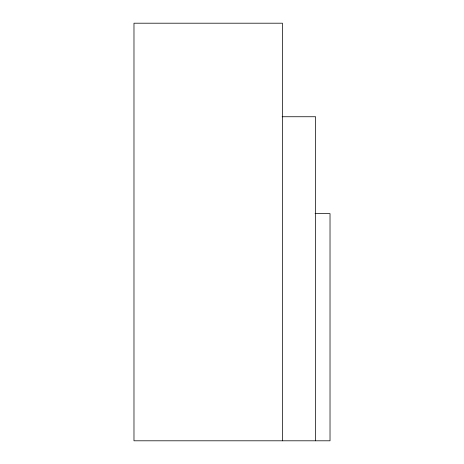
<?xml version="1.0" encoding="UTF-8"?>
<svg xmlns="http://www.w3.org/2000/svg" width="464" height="464" viewBox="0 0 464 464"><rect width="100%" height="100%" fill="white"/><g stroke="black" fill="none" stroke-linecap="round" stroke-linejoin="round"><path stroke-width="0.7" d="M282.141 116.742L315.619 116.742L315.619 440.8M315.073 213.626L330.02 213.626L330.02 440.8L133.98 440.8L133.98 23.2L282.448 23.2L282.448 440.8"/></g></svg>
